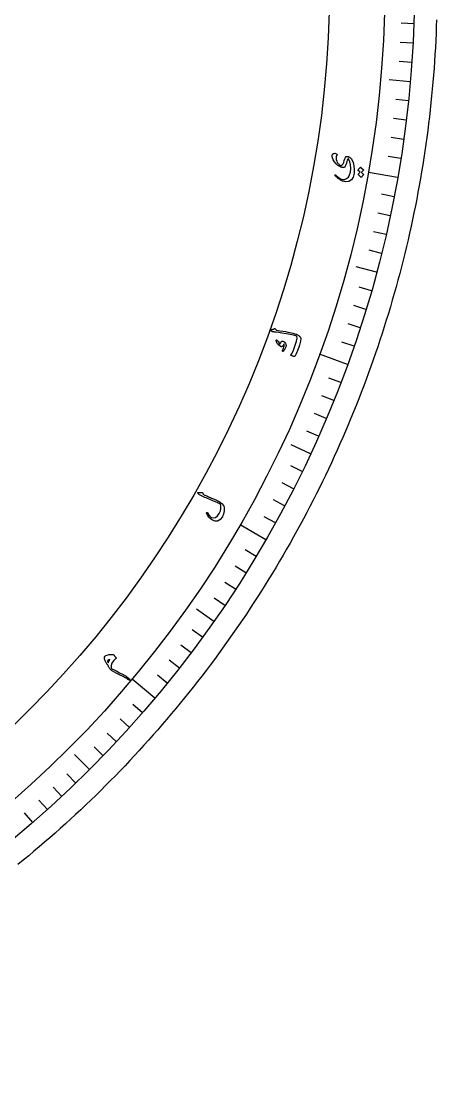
# Model space of a CAD drawing. Header units: millimetres. Extents: x -80 to 80, y -80 to 104.
# Drawn here: x 50.9 to 80.5, y -78.9 to -2.6 of the extents above; entities that cross this region are included whole.
import ezdxf

# ---------------------------------------------------------------- set-up
doc = ezdxf.new("R2010")
doc.units = ezdxf.units.MM
for name, color, linetype in [('CUT_OUTER', 1, 'Continuous'), ('ENGRAVE', 7, 'Continuous'), ('ENGRAVE_FINE', 8, 'Continuous'), ('TEXT', 5, 'Continuous')]:
    doc.layers.add(name, color=color, linetype=linetype)

msp = doc.modelspace()

# ---------------------------------------------------------------- linework, layer by layer
at = {"layer": 'CUT_OUTER'}
msp.add_lwpolyline([(80.4621, -2.4693), (80.4455, -2.963), (80.4258, -3.4565), (80.403, -3.9499), (80.3773, -4.4432), (80.3485, -4.9363), (80.3167, -5.4292), (80.2819, -5.9219), (80.244, -6.4144), (80.2032, -6.9067), (80.1593, -7.3987), (80.1124, -7.8904), (80.0624, -8.3818), (80.0095, -8.8729), (79.9536, -9.3636), (79.8946, -9.8541), (79.8326, -10.3441), (79.7677, -10.8337), (79.6997, -11.323), (79.6287, -11.8118), (79.5547, -12.3002), (79.4778, -12.7881), (79.3978, -13.2755), (79.3149, -13.7624), (79.2289, -14.2488), (79.14, -14.7347), (79.0481, -15.22), (78.9532, -15.7048), (78.8554, -16.1889), (78.7545, -16.6725), (78.6508, -17.1554), (78.544, -17.6376), (78.4343, -18.1193), (78.3217, -18.6002), (78.2061, -19.0804), (78.0875, -19.5599), (77.966, -20.0387), (77.8416, -20.5167), (77.7143, -20.9939), (77.584, -21.4704), (77.4508, -21.946), (77.3147, -22.4208), (77.1756, -22.8948), (77.0337, -23.3679), (76.8889, -23.8401), (76.7411, -24.3115), (76.5905, -24.7819), (76.437, -25.2514), (76.2806, -25.7199), (76.1214, -26.1875), (75.9593, -26.6541), (75.7943, -27.1196), (75.6265, -27.5842), (75.4558, -28.0477), (75.2823, -28.5102), (75.1059, -28.9716), (74.9267, -29.4318), (74.7447, -29.891), (74.5599, -30.3491), (74.3723, -30.806), (74.1819, -31.2618), (73.9887, -31.7164), (73.7927, -32.1697), (73.5939, -32.6219), (73.3923, -33.0729), (73.188, -33.5226), (72.981, -33.971), (72.7711, -34.4182), (72.5586, -34.8641), (72.3433, -35.3086), (72.1253, -35.7518), (71.9046, -36.1937), (71.6811, -36.6342), (71.455, -37.0734), (71.2262, -37.5111), (70.9947, -37.9474), (70.7605, -38.3823), (70.5236, -38.8158), (70.2841, -39.2478), (70.042, -39.6783), (69.7972, -40.1073), (69.5498, -40.5348), (69.2998, -40.9608), (69.0472, -41.3853), (68.7919, -41.8082), (68.5341, -42.2295), (68.2737, -42.6492), (68.0107, -43.0673), (67.7452, -43.4838), (67.4771, -43.8987), (67.2065, -44.3119), (66.9333, -44.7234), (66.6576, -45.1333), (66.3794, -45.5414), (66.0988, -45.9479), (65.8156, -46.3526), (65.5299, -46.7555), (65.2418, -47.1567), (64.9512, -47.5562), (64.6582, -47.9538), (64.3628, -48.3496), (64.0649, -48.7436), (63.7646, -49.1358), (63.4619, -49.5261), (63.1568, -49.9146), (62.8493, -50.3012), (62.5395, -50.6859), (62.2273, -51.0687), (61.9128, -51.4495), (61.596, -51.8284), (61.2768, -52.2054), (60.9553, -52.5804), (60.6315, -52.9534), (60.3055, -53.3245), (59.9772, -53.6935), (59.6466, -54.0605), (59.3137, -54.4255), (58.9787, -54.7884), (58.6414, -55.1492), (58.3019, -55.508), (57.9602, -55.8647), (57.6163, -56.2193), (57.2703, -56.5718), (56.9221, -56.9221), (56.5718, -57.2703), (56.2193, -57.6163), (55.8647, -57.9602), (55.508, -58.3019), (55.1492, -58.6414), (54.7884, -58.9787), (54.4255, -59.3137), (54.0605, -59.6466), (53.6935, -59.9772), (53.3245, -60.3055), (52.9534, -60.6315), (52.5804, -60.9553), (52.2054, -61.2768), (51.8284, -61.596), (51.4495, -61.9128), (51.0687, -62.2273), (50.6859, -62.5395)], dxfattribs=at)
at = {"layer": 'ENGRAVE'}
for points in [[(78.5898, -6.8757), (77.0862, -6.7442)], [(77.6915, -13.6991), (75.6105, -13.3322)], [(76.2019, -20.4182), (74.7439, -20.0276)], [(74.1324, -26.982), (72.1467, -26.2592)], [(71.4986, -33.3404), (70.1307, -32.7025)], [(68.3207, -39.445), (66.4907, -38.3884)], [(64.6229, -45.2494), (63.3865, -44.3837)], [(60.4332, -50.7095), (58.8145, -49.3512)], [(55.7837, -55.7837), (54.7164, -54.7164)]]:
    msp.add_lwpolyline(points, dxfattribs=at)
for radius in [78.89, 78.89, 76.7769, 72.8525, 72.8525]:
    msp.add_circle((0, 0), radius, dxfattribs=at)
at = {"layer": 'ENGRAVE_FINE'}
for points in [[(78.8419, -2.7532), (77.9369, -2.7216)], [(78.7819, -4.1288), (77.8775, -4.0814)], [(78.6978, -5.5031), (77.7944, -5.4399)], [(78.4578, -8.2463), (77.5572, -8.1516)], [(78.302, -9.6143), (77.4031, -9.5039)], [(78.1222, -10.9794), (77.2254, -10.8533)], [(77.9187, -12.3411), (77.0243, -12.1994)], [(77.4406, -15.0529), (76.5516, -14.8801)], [(77.1661, -16.4022), (76.2802, -16.2139)], [(76.8681, -17.7464), (75.9856, -17.5427)], [(76.5466, -19.0852), (75.6679, -18.8661)], [(75.8339, -21.745), (74.9634, -21.4954)], [(75.4429, -23.0652), (74.5768, -22.8004)], [(75.0288, -24.3784), (74.1675, -24.0985)], [(74.592, -25.6841), (73.7357, -25.3892)], [(73.6502, -28.2716), (72.8047, -27.9471)], [(73.1455, -29.5527), (72.3059, -29.2135)], [(72.6186, -30.8248), (71.785, -30.4709)], [(72.0696, -32.0875), (71.2423, -31.7191)], [(70.9059, -34.5831), (70.0919, -34.1861)], [(70.2915, -35.8153), (69.4846, -35.4042)], [(69.6557, -37.0366), (68.8561, -36.6114)], [(68.9987, -38.2466), (68.2067, -37.8076)], [(67.6219, -40.6314), (66.8457, -40.1649)], [(66.9025, -41.8053), (66.1345, -41.3254)], [(66.1627, -42.9666), (65.4032, -42.4733)], [(65.4028, -44.1147), (64.652, -43.6083)], [(63.8234, -46.3704), (63.0907, -45.8381)], [(63.0044, -47.4772), (62.2811, -46.9322)], [(62.1662, -48.5695), (61.4525, -48.012)], [(61.309, -49.6471), (60.6052, -49.0772)], [(59.539, -51.7565), (58.8556, -51.1624)], [(58.6267, -52.7877), (57.9537, -52.1817)], [(57.6965, -53.8029), (57.0342, -53.1852)], [(56.7487, -54.8016), (56.0973, -54.1725)], [(54.8016, -56.7487), (54.1725, -56.0973)], [(53.8029, -57.6965), (53.1852, -57.0342)], [(52.7877, -58.6267), (52.1817, -57.9537)], [(51.7565, -59.539), (51.1624, -58.8556)]]:
    msp.add_lwpolyline(points, dxfattribs=at)
at = {"layer": 'TEXT'}
for points in [[(73.378, -12.0884), (73.3317, -12.1758), (73.3132, -12.2788), (73.3226, -12.3975), (73.3596, -12.532), (73.4016, -12.6207), (73.4565, -12.698), (73.5244, -12.7642), (73.6053, -12.819), (73.6221, -12.826), (73.6403, -12.8296), (73.6599, -12.8296), (73.6808, -12.8262), (73.7499, -12.7913), (73.8094, -12.7228), (73.859, -12.6206), (73.8986, -12.4849), (73.9361, -12.3506), (73.979, -12.2555), (74.0275, -12.1999), (74.0816, -12.1836), (74.1868, -12.1981), (74.2766, -12.2342), (74.3511, -12.2921), (74.4101, -12.3716), (74.5196, -12.612), (74.5876, -12.8607), (74.614, -13.1173), (74.5986, -13.3816), (74.5281, -13.6605), (74.4054, -13.8561), (74.2313, -13.9681), (74.0062, -13.9966), (73.889, -13.9786), (73.7657, -13.9378), (73.6364, -13.8743), (73.5009, -13.7884), (73.4639, -13.7605), (73.4285, -13.7323), (73.3946, -13.7038), (73.3623, -13.6751), (73.3313, -13.646), (73.3015, -13.6162), (73.273, -13.5857), (73.2456, -13.5545), (73.2349, -13.5385), (73.2318, -13.5254), (73.2363, -13.5152), (73.2483, -13.5078), (73.2622, -13.505), (73.2753, -13.5061), (73.2876, -13.5112), (73.2993, -13.5202), (73.467, -13.6728), (73.6248, -13.7745), (73.7729, -13.8249), (73.9115, -13.8237), (74.0681, -13.7653), (74.1905, -13.6592), (74.2785, -13.5053), (74.3318, -13.3038), (74.3577, -13.0381), (74.3455, -12.7928), (74.2955, -12.5683), (74.2078, -12.3647), (74.1996, -12.352), (74.1903, -12.3462), (74.1798, -12.3473), (74.1681, -12.3552), (74.143, -12.3909), (74.1159, -12.4555), (74.0869, -12.5491), (74.0557, -12.6717), (74.0186, -12.7954), (73.9728, -12.8867), (73.9186, -12.9457), (73.856, -12.9724), (73.7869, -12.9777), (73.7168, -12.9701), (73.6457, -12.9499), (73.5734, -12.9168), (73.4358, -12.8269), (73.3142, -12.7146), (73.2085, -12.5801), (73.1185, -12.4234), (73.0978, -12.3823), (73.0805, -12.343), (73.0666, -12.3053), (73.056, -12.2694), (73.0487, -12.2352), (73.0443, -12.203), (73.0429, -12.1728), (73.0445, -12.1446), (73.0726, -12.0378), (73.1315, -11.9791), (73.2211, -11.9685), (73.3414, -12.0061), (73.3725, -12.0248), (73.3889, -12.0447), (73.3908, -12.066), (73.378, -12.0884)], [(74.8946, -13.1789), (74.8916, -13.1746), (74.8904, -13.1691), (74.8908, -13.1624), (74.8929, -13.1545), (74.9085, -13.1276), (74.925, -13.1019), (74.9425, -13.0772), (74.9608, -13.0536), (74.9802, -13.0309), (75.001, -13.009), (75.0231, -12.988), (75.0465, -12.9676), (75.0532, -12.9641), (75.0598, -12.9632), (75.0664, -12.9649), (75.0728, -12.9692), (75.2662, -13.1476), (75.2684, -13.1519), (75.2674, -13.1576), (75.2632, -13.1646), (75.2558, -13.1729), (75.2494, -13.1784), (75.2404, -13.1876), (75.2286, -13.2004), (75.2142, -13.217), (75.1968, -13.2373), (75.1764, -13.2617), (75.1528, -13.29), (75.1262, -13.3222), (75.2753, -13.4636), (75.2796, -13.4697), (75.2796, -13.4765), (75.2755, -13.4841), (75.2672, -13.4924), (75.26, -13.4996), (75.2491, -13.5111), (75.2344, -13.5268), (75.216, -13.5468), (75.1939, -13.5713), (75.1679, -13.6008), (75.138, -13.6353), (75.1042, -13.6747), (75.0991, -13.6785), (75.0944, -13.6797), (75.0902, -13.6784), (75.0865, -13.6745), (74.9035, -13.4935), (74.9006, -13.4892), (74.8994, -13.4837), (74.8998, -13.477), (74.902, -13.4691), (74.9142, -13.4461), (74.9275, -13.424), (74.9419, -13.4029), (74.9574, -13.3827), (74.9738, -13.3634), (74.9911, -13.345), (75.009, -13.3274), (75.0278, -13.3108)], [(68.6896, -24.5067), (68.7243, -24.5021), (68.7577, -24.4963), (68.7899, -24.4892), (68.8207, -24.481), (68.8503, -24.4713), (68.8787, -24.46), (68.9059, -24.4472), (68.9319, -24.4328), (68.9452, -24.4285), (68.9583, -24.4301), (68.9713, -24.4377), (68.984, -24.4513), (69.0491, -24.5289), (69.0563, -24.5367), (69.0626, -24.5428), (69.0681, -24.547), (69.0726, -24.5494), (69.3106, -24.584), (69.5252, -24.6165), (69.7164, -24.6469), (69.8842, -24.6754), (70.0283, -24.7021), (70.1485, -24.7273), (70.2448, -24.7508), (70.3171, -24.7728), (70.4515, -24.8202), (70.4933, -24.8376), (70.5345, -24.8571), (70.5751, -24.8788), (70.6152, -24.9026), (70.6546, -24.9287), (70.6934, -24.9573), (70.7315, -24.9883), (70.7689, -25.0219), (70.8044, -25.128), (70.7832, -25.3267), (70.7045, -25.6178), (70.5671, -26.0007), (70.5189, -26.1184), (70.4712, -26.2261), (70.4239, -26.3237), (70.3771, -26.4113), (70.3704, -26.4184), (70.3629, -26.4224), (70.3546, -26.4234), (70.3454, -26.4213), (70.3028, -26.4081), (70.2641, -26.3958), (70.2294, -26.3844), (70.1986, -26.3739), (70.1714, -26.3642), (70.1474, -26.3551), (70.1267, -26.3466), (70.1092, -26.3388), (70.0996, -26.3339), (70.0954, -26.3282), (70.0964, -26.3217), (70.1028, -26.3146), (70.146, -26.2579), (70.1909, -26.1809), (70.2374, -26.0834), (70.2856, -25.9654), (70.4163, -25.6083), (70.5005, -25.3224), (70.539, -25.1083), (70.5326, -24.9662), (70.4491, -24.9368), (70.2914, -24.9001), (70.0597, -24.8558), (69.7539, -24.8037), (69.447, -24.7535), (69.2147, -24.7161), (69.0568, -24.6917), (68.9733, -24.6806), (68.9503, -24.6782), (68.9287, -24.676), (68.9086, -24.6739), (68.8899, -24.672), (68.873, -24.6703), (68.8579, -24.6688), (68.8446, -24.6676), (68.8331, -24.6668), (68.8087, -24.6633), (68.7867, -24.6562), (68.7672, -24.6454), (68.7502, -24.631), (68.6643, -24.5429), (68.6588, -24.5362), (68.6558, -24.53), (68.6553, -24.5244), (68.6573, -24.5193), (68.6632, -24.5142), (68.6705, -24.5104), (68.6793, -24.5079), (68.6896, -24.5067)], [(69.0638, -25.2515), (69.0663, -25.2467), (69.0699, -25.243), (69.0747, -25.2406), (69.0806, -25.2393), (69.0852, -25.2399), (69.09, -25.2412), (69.0948, -25.2434), (69.0997, -25.2463), (69.2238, -25.3558), (69.2359, -25.3681), (69.2445, -25.3795), (69.2496, -25.39), (69.2511, -25.3995), (69.2484, -25.437), (69.2506, -25.4705), (69.2577, -25.5001), (69.2698, -25.5258), (69.2783, -25.5332), (69.2907, -25.532), (69.3071, -25.5223), (69.3274, -25.5041), (69.3382, -25.4909), (69.3489, -25.4771), (69.3594, -25.4627), (69.3698, -25.4476), (69.3801, -25.4318), (69.3903, -25.4149), (69.4005, -25.3971), (69.4107, -25.3783), (69.4646, -25.3202), (69.5319, -25.3198), (69.6125, -25.3772), (69.7064, -25.4926), (69.7313, -25.5352), (69.7485, -25.5742), (69.7582, -25.6098), (69.7602, -25.6417), (69.7554, -25.6743), (69.7425, -25.717), (69.7217, -25.7699), (69.6927, -25.8329), (69.6772, -25.8647), (69.6613, -25.8945), (69.645, -25.9222), (69.6282, -25.9479), (69.6116, -25.9716), (69.5957, -25.9936), (69.5803, -26.014), (69.5656, -26.0326), (69.5534, -26.0429), (69.5415, -26.0491), (69.5301, -26.0511), (69.519, -26.0491), (69.5089, -26.0434), (69.5032, -26.0355), (69.5017, -26.0253), (69.5046, -26.0129), (69.5162, -25.9742), (69.53, -25.9305), (69.5459, -25.8819), (69.5641, -25.8283), (69.5979, -25.7283), (69.6204, -25.6489), (69.6318, -25.5899), (69.6322, -25.5516), (69.6305, -25.546), (69.6271, -25.542), (69.622, -25.5398), (69.615, -25.5391), (69.6102, -25.5401), (69.605, -25.5432), (69.5994, -25.5484), (69.5934, -25.5558), (69.5454, -25.6274), (69.5237, -25.6567), (69.5011, -25.6803), (69.4775, -25.6981), (69.4528, -25.7101), (69.4262, -25.7181), (69.4013, -25.7195), (69.3781, -25.7141), (69.3566, -25.7021), (69.2207, -25.5958), (69.1266, -25.4853), (69.0743, -25.3705), (69.0638, -25.2515)], [(63.4837, -36.1218), (63.4785, -36.113), (63.4761, -36.1043), (63.4766, -36.0957), (63.4801, -36.087), (63.4861, -36.0798), (63.4942, -36.0754), (63.5045, -36.0739), (63.5169, -36.0752), (63.588, -36.0851), (63.6521, -36.0889), (63.7092, -36.0866), (63.7592, -36.0783), (63.7762, -36.077), (63.7918, -36.0827), (63.8059, -36.0954), (63.8186, -36.1151), (63.8239, -36.1261), (63.829, -36.1366), (63.834, -36.1466), (63.8388, -36.1561), (63.8434, -36.1651), (63.8475, -36.1733), (63.8511, -36.1809), (63.8543, -36.1879), (63.8604, -36.2), (63.8694, -36.2113), (63.8814, -36.2218), (63.8964, -36.2315), (63.9418, -36.2533), (63.9917, -36.2765), (64.046, -36.3009), (64.1049, -36.3266), (64.1682, -36.3538), (64.2357, -36.3826), (64.3076, -36.413), (64.3838, -36.4449), (64.4605, -36.4758), (64.5322, -36.5053), (64.5991, -36.5335), (64.6611, -36.5603), (64.7184, -36.5858), (64.7714, -36.6098), (64.8199, -36.6323), (64.864, -36.6534), (64.9917, -36.7212), (65.1051, -36.7988), (65.204, -36.8864), (65.2885, -36.9839), (65.3299, -37.0559), (65.355, -37.1452), (65.3639, -37.252), (65.3564, -37.3763), (65.3358, -37.5039), (65.307, -37.6186), (65.27, -37.7201), (65.2249, -37.8085), (65.071, -38.006), (64.9013, -38.1123), (64.7164, -38.1276), (64.5165, -38.0521), (64.3879, -37.9615), (64.2764, -37.8481), (64.1819, -37.7121), (64.1044, -37.5537), (64.1008, -37.543), (64.1002, -37.5336), (64.1025, -37.5256), (64.1079, -37.5189), (64.1155, -37.5128), (64.1229, -37.5092), (64.1301, -37.508), (64.1372, -37.5092), (64.1467, -37.5127), (64.1549, -37.5179), (64.1616, -37.5247), (64.1669, -37.5333), (64.2455, -37.6563), (64.3177, -37.7519), (64.3838, -37.82), (64.4437, -37.8605), (64.6024, -37.8972), (64.7492, -37.8612), (64.8841, -37.7523), (65.0066, -37.5704), (65.0866, -37.3889), (65.1271, -37.2191), (65.1283, -37.0611), (65.0902, -36.9151), (65.0449, -36.892), (64.9913, -36.8661), (64.9295, -36.8375), (64.8595, -36.806), (64.781, -36.7718), (64.6938, -36.7349), (64.5979, -36.6953), (64.4932, -36.6529), (64.3859, -36.6081), (64.2806, -36.5636), (64.1772, -36.5192), (64.0757, -36.4751), (63.9763, -36.4311), (63.8791, -36.3871), (63.7839, -36.3429), (63.6909, -36.2988), (63.5993, -36.2597), (63.5898, -36.2537), (63.5814, -36.2471), (63.5742, -36.2399), (63.5682, -36.2321)], [(57.1002, -48.377), (57.0699, -48.3409), (57.0405, -48.304), (57.0121, -48.2663), (56.9846, -48.2277), (56.9586, -48.1882), (56.9346, -48.1478), (56.9126, -48.1064), (56.8925, -48.0641), (56.861, -47.9816), (56.8435, -47.9091), (56.8399, -47.8464), (56.8503, -47.7937), (56.8868, -47.7308), (56.9487, -47.6799), (57.0361, -47.6408), (57.1491, -47.6134), (57.1826, -47.6078), (57.2162, -47.6033), (57.2499, -47.5997), (57.2837, -47.5972), (57.3177, -47.5955), (57.3521, -47.5945), (57.3868, -47.5943), (57.4218, -47.5948), (57.4411, -47.5962), (57.4579, -47.6002), (57.4721, -47.6067), (57.4836, -47.6158), (57.5231, -47.6612), (57.5581, -47.7021), (57.5886, -47.7383), (57.6147, -47.7698), (57.6361, -47.7963), (57.6524, -47.8172), (57.6637, -47.8325), (57.67, -47.8422), (57.6749, -47.8574), (57.6742, -47.8713), (57.668, -47.8839), (57.6562, -47.8952), (57.4872, -48.0487), (57.3752, -48.2112), (57.3202, -48.3832), (57.3221, -48.565), (57.3269, -48.5818), (57.3343, -48.5955), (57.3444, -48.6062), (57.357, -48.6138), (57.5399, -48.701), (57.7277, -48.7948), (57.9203, -48.8953), (58.1177, -49.0023), (58.3772, -49.1536), (58.5539, -49.2746), (58.6474, -49.3655), (58.6579, -49.4265), (58.6446, -49.4366), (58.6257, -49.4375), (58.6013, -49.4293), (58.5712, -49.412), (58.512, -49.3716), (58.449, -49.3313), (58.382, -49.2912), (58.3112, -49.2511), (58.2369, -49.2109), (58.1594, -49.1704), (58.0789, -49.1297), (57.9952, -49.0888), (57.715, -48.9508), (57.4994, -48.8337), (57.3483, -48.7378), (57.2615, -48.6633), (57.2264, -48.6226), (57.1958, -48.583), (57.1696, -48.5446), (57.1479, -48.5074), (57.1303, -48.4717), (57.1165, -48.4381), (57.1065, -48.4066), (57.1002, -48.377)], [(57.1158, -48.1918), (57.1246, -48.1641), (57.135, -48.1357), (57.1471, -48.1069), (57.1608, -48.0775), (57.1759, -48.0478), (57.1925, -48.0177), (57.2104, -47.9875), (57.2297, -47.9569), (57.168, -47.9708), (57.121, -47.9881), (57.0888, -48.0087), (57.0712, -48.0326), (57.0618, -48.0707), (57.066, -48.1099), (57.084, -48.1503), (57.1158, -48.1918)]]:
    msp.add_lwpolyline(points, close=True, dxfattribs=at)

doc.saveas('drawing.dxf')
